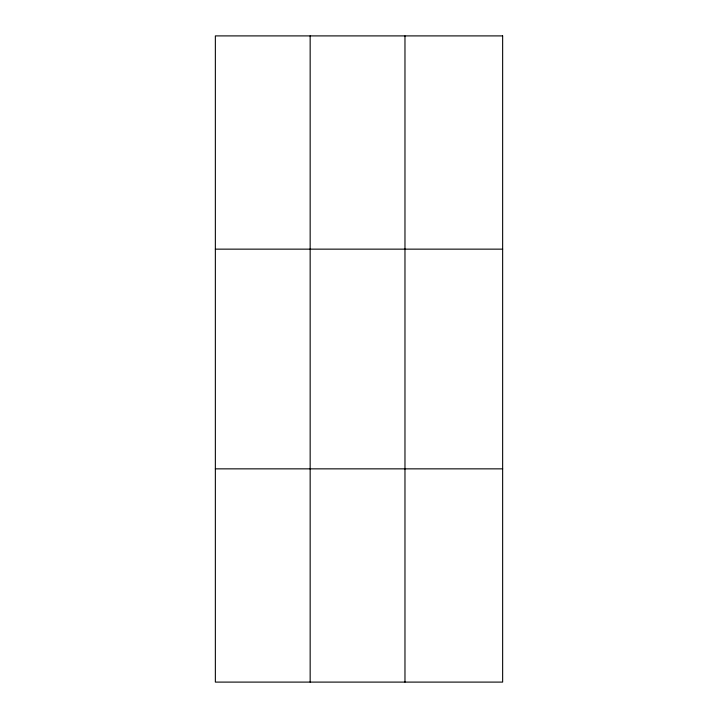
<?xml version="1.0" encoding="UTF-8"?>
<svg xmlns="http://www.w3.org/2000/svg" width="718" height="718" viewBox="0 0 718 718"><rect width="100%" height="100%" fill="white"/><g stroke="black" fill="none" stroke-linecap="round" stroke-linejoin="round"><path stroke-width="1.08" d="M310.158 35.9L310.158 682.1M404.97 35.9L404.97 682.1M215.355 249.146L502.645 249.146M215.355 468.854L502.645 468.854M502.645 35.9L502.645 682.1L215.355 682.1L215.355 35.9L502.645 35.9"/></g></svg>
